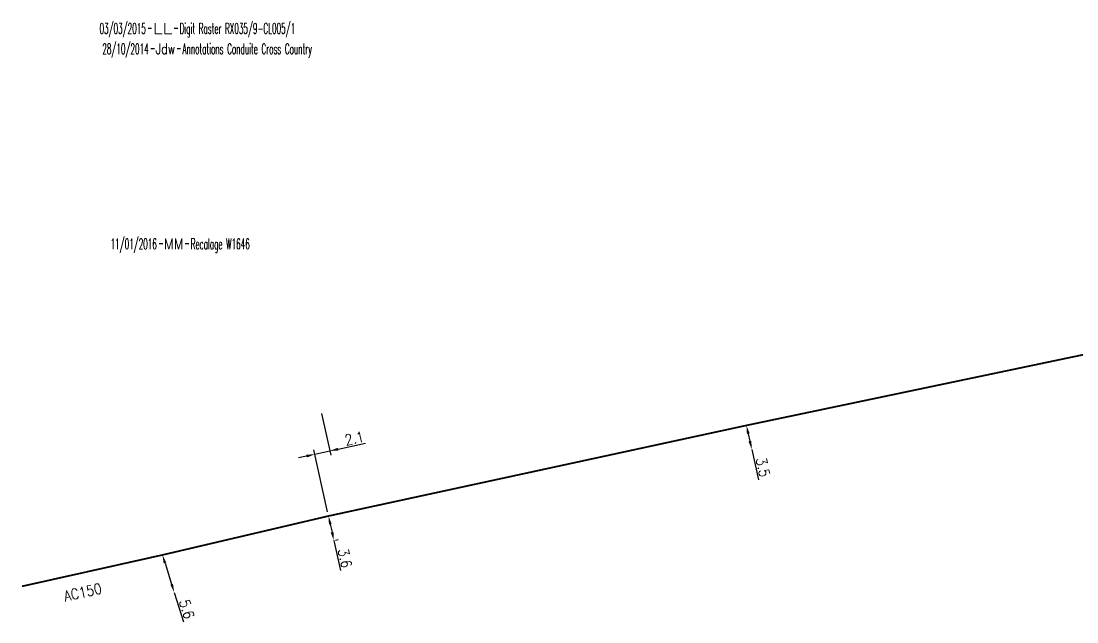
# Model space of a CAD drawing. Header units: millimetres. Extents: x 150000 to 151000, y 127000 to 127640.
# Drawn here: x 149999.9 to 150149.4, y 127181 to 127266 of the extents above; entities that cross this region are included whole.
import ezdxf
from ezdxf.enums import TextEntityAlignment as Align

# ---------------------------------------------------------------- set-up
doc = ezdxf.new("R2010")
doc.units = ezdxf.units.MM
doc.header["$PDMODE"] = 34
doc.layers.get('0').update_dxf_attribs({"linetype": 'CONTINUOUS'})
doc.layers.get('Defpoints').update_dxf_attribs({"linetype": 'CONTINUOUS'})
doc.layers.add('G_120', color=4, linetype='CONTINUOUS')
doc.layers.add('G_910', color=7, linetype='CONTINUOUS')
doc.styles.get("Standard").update_dxf_attribs({"font": 'romans.shx', "width": 0.85})
doc.linetypes.add('G_typB_AP', pattern='A,5,-0.3,["o",Standard,S=1.5,R=0,X=0,Y=-0.5],-1.65', length=6.95)
doc.dimstyles.get("Standard").update_dxf_attribs({"dimtxt": 1.5, "dimasz": 1.2, "dimexe": 0.625, "dimexo": 0.625, "dimgap": 0.25, "dimtad": 1, "dimdec": 1, "dimzin": 0, "dimdsep": 46, "dimtxsty": 'Standard', "dimcen": -0.5, "dimadec": 0, "dimazin": 0, "dimtfac": 1, "dimtdec": 1, "dimtmove": 0, "dimatfit": 3, "dimfxl": 0, "dimtolj": 1, "dimtzin": 0, "dimarcsym": 0})

# ---------------------------------------------------------------- blocks, each defined once
blk = doc.blocks.new('GIS_MODF')
at = {"color": 0, "linetype": 'Continuous', "flags": 128}
for points in [[(-2.18, -0.01), (-1.68, -0.01)], [(1.52, -0.01), (2.02, -0.01)]]:
    blk.add_lwpolyline(points, dxfattribs=at)
at = {"color": 0, "linetype": 'Continuous', "width": 0.5}
blk.add_attdef('DATE', text='', height=1.5, dxfattribs=at).set_placement((-2.5, -0.8), align=Align.RIGHT)
at = {"color": 0, "linetype": 'Continuous', "width": 1.771291}
blk.add_attdef('USER', text='', height=1.5, dxfattribs=at).set_placement((-1.51, -0.8), (1.28, -0.8), align=Align.FIT)
at = {"color": 0, "linetype": 'Continuous', "width": 0.5}
blk.add_attdef('DESC', (2.29, -0.8), '', height=1.5, dxfattribs=at)
blk = doc.blocks.new('*D58')
at = {"layer": 'Defpoints', "color": 0, "linetype": 'Continuous', "transparency": 16777216}
for p in [(150042.27, 127211.09), (150043.57, 127205.17), (150043.4, 127195.97)]:
    blk.add_point(p, dxfattribs=at)
at = {"layer": 'G_120', "color": 0, "linetype": 'Continuous', "lineweight": -2, "transparency": 16777216}
for p, q in [((150042.4, 127210.48), (150043.71, 127204.56)), ((150044.75, 127205.43), (150048.66, 127206.29)), ((150040.3, 127204.45), (150039.13, 127204.19)), ((150043.26, 127196.58), (150041.34, 127205.32)), ((150041.47, 127204.71), (150043.57, 127205.17))]:
    blk.add_line(p, q, dxfattribs=at)
at = {"layer": 'G_120', "color": 0, "linetype": 'Continuous', "transparency": 16777216}
for points in [[(150044.7, 127205.62), (150044.79, 127205.23), (150043.57, 127205.17)], [(150040.26, 127204.64), (150040.35, 127204.25), (150041.47, 127204.71)]]:
    blk.add_solid(points, dxfattribs=at)
at = {"layer": 'G_120', "color": 0, "linetype": 'Continuous', "transparency": 16777216, "insert": (150047.07, 127206.96), "char_height": 1.5, "attachment_point": 5, "rotation": 12.4107}
blk.add_mtext('\\A1;2.1', dxfattribs=at)
blk = doc.blocks.new('*D59')
at = {"layer": 'Defpoints', "color": 0, "linetype": 'Continuous', "transparency": 16777216}
for p in [(150043.4, 127195.97), (150043.8, 127192.43), (150044.16, 127192.5)]:
    blk.add_point(p, dxfattribs=at)
at = {"layer": 'G_120', "color": 0, "linetype": 'Continuous', "lineweight": -2, "transparency": 16777216}
for p, q in [((150043.65, 127194.8), (150043.9, 127193.68)), ((150044.16, 127192.5), (150045.1, 127188.24)), ((150044.41, 127192.56), (150044.77, 127192.64))]:
    blk.add_line(p, q, dxfattribs=at)
at = {"layer": 'G_120', "color": 0, "linetype": 'Continuous', "transparency": 16777216}
for points in [[(150043.85, 127194.84), (150043.46, 127194.76), (150043.4, 127195.97)], [(150044.1, 127193.72), (150043.71, 127193.63), (150044.16, 127192.5)]]:
    blk.add_solid(points, dxfattribs=at)
at = {"layer": 'G_120', "color": 0, "linetype": 'Continuous', "transparency": 16777216, "insert": (150045.73, 127190), "char_height": 1.5, "attachment_point": 5, "rotation": 282.4107}
blk.add_mtext('\\A1;3.6', dxfattribs=at)
blk = doc.blocks.new('*D60')
at = {"layer": 'Defpoints', "color": 0, "linetype": 'Continuous', "transparency": 16777216}
for p in [(150019.89, 127190.46), (150021.55, 127185.16), (150021.55, 127185.16)]:
    blk.add_point(p, dxfattribs=at)
at = {"layer": 'G_120', "color": 0, "linetype": 'Continuous', "lineweight": -2, "transparency": 16777216}
for p, q in [((150019.29, 127190.27), (150019.29, 127190.27)), ((150020.25, 127189.31), (150021.19, 127186.31)), ((150020.95, 127184.98), (150020.95, 127184.98)), ((150021.55, 127185.16), (150022.86, 127180.99))]:
    blk.add_line(p, q, dxfattribs=at)
at = {"layer": 'G_120', "color": 0, "linetype": 'Continuous', "transparency": 16777216}
for points in [[(150020.44, 127189.37), (150020.06, 127189.25), (150019.89, 127190.46)], [(150021.38, 127186.37), (150021, 127186.25), (150021.55, 127185.16)]]:
    blk.add_solid(points, dxfattribs=at)
at = {"layer": 'G_120', "color": 0, "linetype": 'Continuous', "transparency": 16777216, "insert": (150023.34, 127182.8), "char_height": 1.5, "attachment_point": 5, "rotation": 287.4106}
blk.add_mtext('\\A1;5.6', dxfattribs=at)
blk = doc.blocks.new('*D61')
at = {"layer": 'Defpoints', "color": 0, "linetype": 'Continuous', "transparency": 16777216}
for p in [(150102.57, 127208.79), (150103.33, 127205.38), (150103.33, 127205.38)]:
    blk.add_point(p, dxfattribs=at)
at = {"layer": 'G_120', "color": 0, "linetype": 'Continuous', "lineweight": -2, "transparency": 16777216}
for p, q in [((150103.18, 127208.93), (150103.18, 127208.93)), ((150102.83, 127207.62), (150103.07, 127206.55)), ((150103.33, 127205.38), (150104.28, 127201.11)), ((150103.94, 127205.51), (150103.94, 127205.51))]:
    blk.add_line(p, q, dxfattribs=at)
at = {"layer": 'G_120', "color": 0, "linetype": 'Continuous', "transparency": 16777216}
for points in [[(150103.03, 127207.67), (150102.64, 127207.58), (150102.57, 127208.79)], [(150103.27, 127206.59), (150102.87, 127206.51), (150103.33, 127205.38)]]:
    blk.add_solid(points, dxfattribs=at)
at = {"layer": 'G_120', "color": 0, "linetype": 'Continuous', "transparency": 16777216, "insert": (150104.91, 127202.87), "char_height": 1.5, "attachment_point": 5, "rotation": 282.4908}
blk.add_mtext('\\A1;3.5', dxfattribs=at)

msp = doc.modelspace()

# ---------------------------------------------------------------- linework, layer by layer
at = {"layer": 'G_120', "linetype": 'G_typB_AP', "const_width": 0.25}
msp.add_lwpolyline([(150000, 127186.02), (150019.89, 127190.46), (150043.4, 127195.97), (150102.57, 127208.79), (150195.08, 127228.19), (150232.28, 127236.37), (150235.85, 127237.21), (150236.48, 127237.35)], dxfattribs=at)

# ---------------------------------------------------------------- block references
at = {"layer": 'G_910', "linetype": 'Continuous'}
ref = msp.add_blockref('GIS_MODF', (150020.03, 127265.01), dxfattribs=at)
ref.add_attrib('DATE', '03/03/2015', dxfattribs={"layer": '0', "color": 0, "linetype": 'Continuous', "height": 1.5, "width": 0.5}).set_placement((150017.53, 127264.21), align=Align.RIGHT)
ref.add_attrib('USER', 'LL', dxfattribs={"layer": '0', "color": 0, "linetype": 'Continuous', "height": 1.5, "width": 1.180861}).set_placement((150018.53, 127264.21), (150021.31, 127264.21), align=Align.FIT)
ref.add_attrib('DESC', 'Digit Raster RX035/9-CL005/1', (150022.32, 127264.21), dxfattribs={"layer": '0', "color": 0, "linetype": 'Continuous', "height": 1.5, "width": 0.5})
ref = msp.add_blockref('GIS_MODF', (150020.43, 127262.12), dxfattribs=at)
ref.add_attrib('DATE', '28/10/2014', dxfattribs={"layer": '0', "color": 0, "linetype": 'Continuous', "height": 1.5, "width": 0.5}).set_placement((150017.93, 127261.33), align=Align.RIGHT)
ref.add_attrib('USER', 'Jdw', dxfattribs={"layer": '0', "color": 0, "linetype": 'Continuous', "height": 1.5, "width": 0.721637}).set_placement((150018.92, 127261.33), (150021.71, 127261.33), align=Align.FIT)
ref.add_attrib('DESC', 'Annotations Conduite Cross Country ', (150022.72, 127261.33), dxfattribs={"layer": '0', "color": 0, "linetype": 'Continuous', "height": 1.5, "width": 0.5})
at = {"layer": 'G_910', "color": 7}
ref = msp.add_blockref('GIS_MODF', (150021.6, 127234.52), dxfattribs=at)
ref.add_attrib('DATE', '11/01/2016', dxfattribs={"layer": '0', "color": 0, "linetype": 'Continuous', "height": 1.5, "width": 0.5}).set_placement((150019.1, 127233.72), align=Align.RIGHT)
ref.add_attrib('USER', 'MM', dxfattribs={"layer": '0', "color": 0, "linetype": 'Continuous', "height": 1.5, "width": 0.885646}).set_placement((150020.09, 127233.72), (150022.88, 127233.72), align=Align.FIT)
ref.add_attrib('DESC', 'Recalage W1646', (150023.89, 127233.72), dxfattribs={"layer": '0', "color": 0, "linetype": 'Continuous', "height": 1.5, "width": 0.5})

# ---------------------------------------------------------------- texts
at = {"layer": 'G_120', "linetype": 'Continuous', "width": 0.85}
msp.add_text('AC150', height=1.5, rotation=12.285, dxfattribs=at).set_placement((150006.12, 127183.88))

# ---------------------------------------------------------------- dimensions: what is measured, and where the dimension line sits
at = {"layer": 'G_120', "linetype": 'Continuous'}
for base, p1, p2, angle, picture, middle in [((150043.57, 127205.17), (150043.4, 127195.97), (150042.27, 127211.09), 192.4107, '*D58', (150047.29, 127205.99)), ((150103.33, 127205.38), (150102.57, 127208.79), (150103.33, 127205.38), 102.4908, '*D61', (150103.93, 127202.66)), ((150044.16, 127192.5), (150043.4, 127195.97), (150043.8, 127192.43), 102.4107, '*D59', (150044.76, 127189.78)), ((150021.55, 127185.16), (150019.89, 127190.46), (150021.55, 127185.16), 107.4106, '*D60', (150022.38, 127182.5))]:
    dim = msp.add_linear_dim(base=base, p1=p1, p2=p2, angle=angle, dimstyle='Standard', dxfattribs=at)
    dim.commit()
    dim.dimension.update_dxf_attribs({"geometry": picture, "text_midpoint": middle, "dimtype": 160})

doc.saveas('drawing.dxf')
